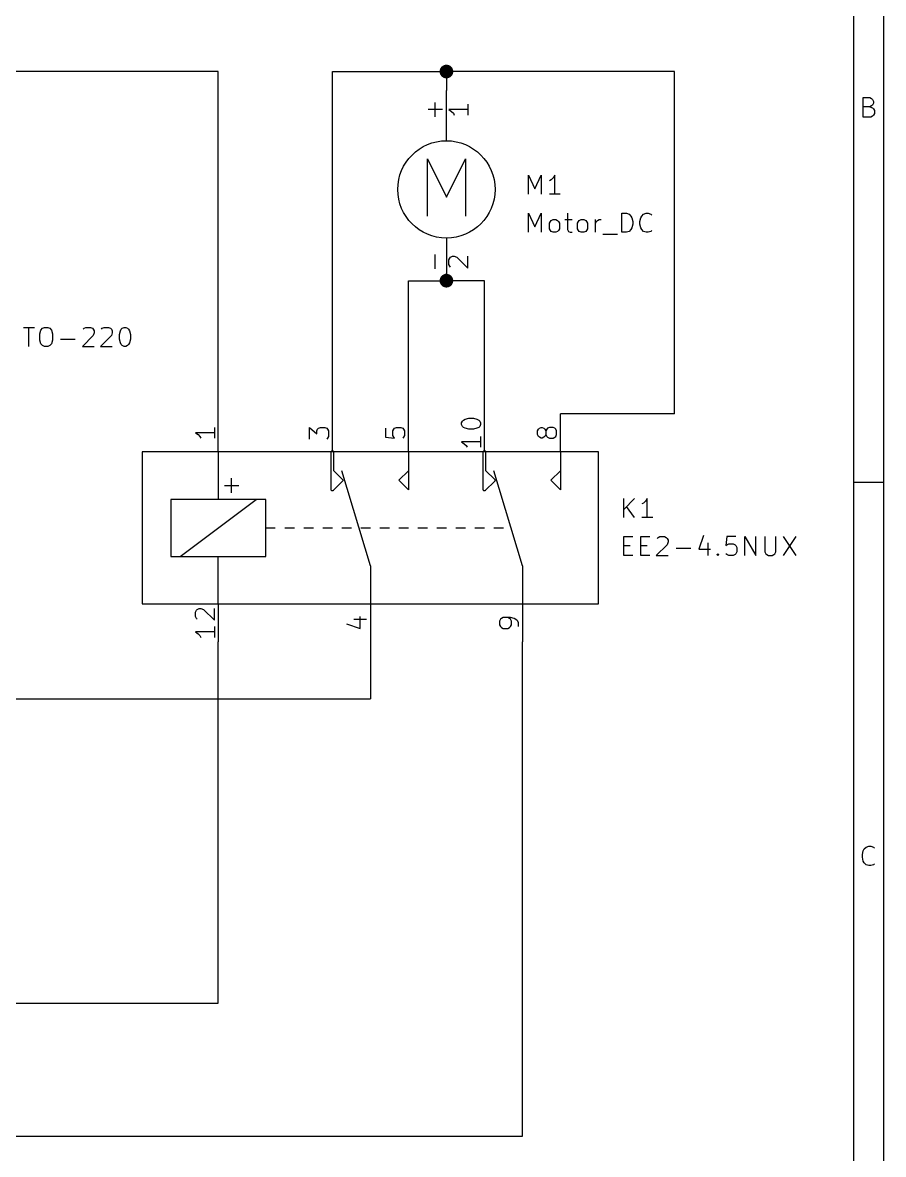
# Model space of a CAD drawing. Extents: x 0.4 to 11.3, y -7.9 to -0.4.
# Drawn here: x 9.035 to 11.299, y -6.098 to -3.121 of the extents above; entities that cross this region are included whole.
import ezdxf

# ---------------------------------------------------------------- set-up
doc = ezdxf.new("R2010")
doc.units = 0
doc.header["$MEASUREMENT"] = 0
for name, color, linetype in [('CYAN2', 4, 'CONTINUOUS'), ('GREEN3', 91, 'CONTINUOUS'), ('LYELLOW', 51, 'CONTINUOUS'), ('RED2', 1, 'CONTINUOUS'), ('RED3', 11, 'CONTINUOUS')]:
    doc.layers.add(name, color=color, linetype=linetype)

msp = doc.modelspace()

# ---------------------------------------------------------------- linework, layer by layer
at = {"layer": 'CYAN2', "linetype": 'CONTINUOUS'}
for p, q in [((10.1208, -3.369), (10.1208, -3.331)), ((10.1399, -3.35), (10.1018, -3.35)), ((10.3663, -3.5728), (10.3663, -3.5228)), ((10.3663, -3.5228), (10.3829, -3.5585)), ((10.3829, -3.5585), (10.3996, -3.5228)), ((10.3996, -3.5228), (10.3996, -3.5728)), ((10.4258, -3.5347), (10.421, -3.5371)), ((10.4306, -3.5299), (10.4258, -3.5347)), ((10.4353, -3.5228), (10.4306, -3.5299)), ((10.4353, -3.5728), (10.4353, -3.5228)), ((10.4496, -3.5728), (10.421, -3.5728)), ((10.3663, -3.6728), (10.3663, -3.6228)), ((10.3663, -3.6228), (10.3829, -3.6585)), ((10.3829, -3.6585), (10.3996, -3.6228)), ((10.3996, -3.6228), (10.3996, -3.6728)), ((10.4687, -3.6228), (10.4687, -3.6657)), ((10.6115, -3.6728), (10.6115, -3.6228)), ((10.6115, -3.6228), (10.6234, -3.6228)), ((10.6234, -3.6228), (10.6306, -3.6252)), ((10.6306, -3.6252), (10.6353, -3.6299)), ((10.6353, -3.6299), (10.6377, -3.6347)), ((10.6615, -3.6347), (10.6639, -3.6299)), ((10.6639, -3.6299), (10.6687, -3.6252)), ((10.6687, -3.6252), (10.6758, -3.6228)), ((10.6758, -3.6228), (10.6806, -3.6228)), ((10.6806, -3.6228), (10.6877, -3.6252)), ((10.6877, -3.6252), (10.6901, -3.6276)), ((10.421, -3.649), (10.4234, -3.6442)), ((10.421, -3.6633), (10.421, -3.649)), ((10.4234, -3.6442), (10.4258, -3.6418)), ((10.4258, -3.6418), (10.4306, -3.6395)), ((10.4306, -3.6395), (10.4377, -3.6395)), ((10.4377, -3.6395), (10.4425, -3.6418)), ((10.4425, -3.6418), (10.4449, -3.6442)), ((10.4449, -3.6442), (10.4472, -3.649)), ((10.4472, -3.649), (10.4472, -3.6633)), ((10.4615, -3.6395), (10.4806, -3.6395)), ((10.4949, -3.649), (10.4972, -3.6442)), ((10.4949, -3.6633), (10.4949, -3.649)), ((10.4972, -3.6442), (10.4996, -3.6418)), ((10.4996, -3.6418), (10.5044, -3.6395)), ((10.5044, -3.6395), (10.5115, -3.6395)), ((10.5115, -3.6395), (10.5163, -3.6418)), ((10.5163, -3.6418), (10.5187, -3.6442)), ((10.5187, -3.6442), (10.521, -3.649)), ((10.521, -3.649), (10.521, -3.6633)), ((10.5425, -3.6728), (10.5425, -3.6395)), ((10.5425, -3.649), (10.5448, -3.6442)), ((10.5448, -3.6442), (10.5472, -3.6418)), ((10.5472, -3.6418), (10.552, -3.6395)), ((10.552, -3.6395), (10.5568, -3.6395)), ((10.6377, -3.6347), (10.6401, -3.6442)), ((10.6401, -3.6514), (10.6377, -3.6609)), ((10.6401, -3.6442), (10.6401, -3.6514)), ((10.6591, -3.6442), (10.6615, -3.6347)), ((10.6591, -3.6514), (10.6591, -3.6442)), ((10.6615, -3.6609), (10.6591, -3.6514)), ((10.4234, -3.668), (10.421, -3.6633)), ((10.4258, -3.6704), (10.4234, -3.668)), ((10.4306, -3.6728), (10.4258, -3.6704)), ((10.4377, -3.6728), (10.4306, -3.6728)), ((10.4425, -3.6704), (10.4377, -3.6728)), ((10.4449, -3.668), (10.4425, -3.6704)), ((10.4472, -3.6633), (10.4449, -3.668)), ((10.4687, -3.6657), (10.471, -3.6704)), ((10.471, -3.6704), (10.4758, -3.6728)), ((10.4758, -3.6728), (10.4806, -3.6728)), ((10.4972, -3.668), (10.4949, -3.6633)), ((10.4996, -3.6704), (10.4972, -3.668)), ((10.5044, -3.6728), (10.4996, -3.6704)), ((10.5115, -3.6728), (10.5044, -3.6728)), ((10.5163, -3.6704), (10.5115, -3.6728)), ((10.5187, -3.668), (10.5163, -3.6704)), ((10.521, -3.6633), (10.5187, -3.668)), ((10.5615, -3.6776), (10.5996, -3.6776)), ((10.6234, -3.6728), (10.6115, -3.6728)), ((10.6306, -3.6704), (10.6234, -3.6728)), ((10.6353, -3.6657), (10.6306, -3.6704)), ((10.6377, -3.6609), (10.6353, -3.6657)), ((10.6639, -3.6657), (10.6615, -3.6609)), ((10.6687, -3.6704), (10.6639, -3.6657)), ((10.6758, -3.6728), (10.6687, -3.6704)), ((10.6806, -3.6728), (10.6758, -3.6728)), ((10.6877, -3.6704), (10.6806, -3.6728)), ((10.6901, -3.668), (10.6877, -3.6704)), ((10.1208, -3.769), (10.1208, -3.731)), ((9.0377, -3.9228), (9.0663, -3.9228)), ((9.052, -3.9728), (9.052, -3.9228)), ((9.0829, -3.9299), (9.0877, -3.9252)), ((9.0877, -3.9252), (9.0925, -3.9228)), ((9.0925, -3.9228), (9.102, -3.9228)), ((9.102, -3.9228), (9.1068, -3.9252)), ((9.1068, -3.9252), (9.1115, -3.9299)), ((9.1949, -3.9276), (9.1972, -3.9252)), ((9.1972, -3.9252), (9.202, -3.9228)), ((9.202, -3.9228), (9.2139, -3.9228)), ((9.2139, -3.9228), (9.2187, -3.9252)), ((9.2187, -3.9252), (9.221, -3.9276)), ((9.221, -3.9276), (9.2234, -3.9323)), ((9.2425, -3.9276), (9.2448, -3.9252)), ((9.2448, -3.9252), (9.2496, -3.9228)), ((9.2496, -3.9228), (9.2615, -3.9228)), ((9.2615, -3.9228), (9.2663, -3.9252)), ((9.2663, -3.9252), (9.2687, -3.9276)), ((9.2687, -3.9276), (9.271, -3.9323)), ((9.2925, -3.9323), (9.2948, -3.9276)), ((9.2948, -3.9276), (9.2972, -3.9252)), ((9.2972, -3.9252), (9.302, -3.9228)), ((9.302, -3.9228), (9.3068, -3.9228)), ((9.3068, -3.9228), (9.3115, -3.9252)), ((9.3115, -3.9252), (9.3139, -3.9276)), ((9.3139, -3.9276), (9.3163, -3.9323)), ((9.0806, -3.9395), (9.0829, -3.9299)), ((9.0806, -3.9561), (9.0806, -3.9395)), ((9.0829, -3.9657), (9.0806, -3.9561)), ((9.1115, -3.9299), (9.1139, -3.9395)), ((9.1139, -3.9561), (9.1115, -3.9657)), ((9.1139, -3.9395), (9.1139, -3.9561)), ((9.1353, -3.9538), (9.1734, -3.9538)), ((9.221, -3.9442), (9.1925, -3.9728)), ((9.2234, -3.9371), (9.221, -3.9442)), ((9.2234, -3.9323), (9.2234, -3.9371)), ((9.2687, -3.9442), (9.2401, -3.9728)), ((9.271, -3.9371), (9.2687, -3.9442)), ((9.271, -3.9323), (9.271, -3.9371)), ((9.2901, -3.9419), (9.2925, -3.9323)), ((9.2901, -3.9538), (9.2901, -3.9419)), ((9.2925, -3.9633), (9.2901, -3.9538)), ((9.3163, -3.9323), (9.3187, -3.9419)), ((9.3187, -3.9538), (9.3163, -3.9633)), ((9.3187, -3.9419), (9.3187, -3.9538)), ((9.0877, -3.9704), (9.0829, -3.9657)), ((9.0925, -3.9728), (9.0877, -3.9704)), ((9.102, -3.9728), (9.0925, -3.9728)), ((9.1068, -3.9704), (9.102, -3.9728)), ((9.1115, -3.9657), (9.1068, -3.9704)), ((9.1925, -3.9728), (9.2234, -3.9728)), ((9.2401, -3.9728), (9.271, -3.9728)), ((9.2948, -3.968), (9.2925, -3.9633)), ((9.2972, -3.9704), (9.2948, -3.968)), ((9.302, -3.9728), (9.2972, -3.9704)), ((9.3068, -3.9728), (9.302, -3.9728)), ((9.3115, -3.9704), (9.3068, -3.9728)), ((9.3139, -3.968), (9.3115, -3.9704)), ((9.3163, -3.9633), (9.3139, -3.968)), ((10.6163, -4.4228), (10.6163, -4.3728)), ((10.6449, -4.3728), (10.6163, -4.4014)), ((10.6782, -4.3728), (10.6734, -4.3799)), ((10.6782, -4.4228), (10.6782, -4.3728)), ((10.6449, -4.4228), (10.6234, -4.3942)), ((10.6687, -4.3847), (10.6639, -4.3871)), ((10.6734, -4.3799), (10.6687, -4.3847)), ((10.6925, -4.4228), (10.6639, -4.4228)), ((10.6163, -4.5228), (10.6163, -4.4728)), ((10.6163, -4.4728), (10.6401, -4.4728)), ((10.6615, -4.5228), (10.6615, -4.4728)), ((10.6615, -4.4728), (10.6853, -4.4728)), ((10.7044, -4.4776), (10.7068, -4.4752)), ((10.7068, -4.4752), (10.7115, -4.4728)), ((10.7115, -4.4728), (10.7234, -4.4728)), ((10.7234, -4.4728), (10.7282, -4.4752)), ((10.7282, -4.4752), (10.7306, -4.4776)), ((10.7306, -4.4776), (10.7329, -4.4823)), ((10.7329, -4.4871), (10.7306, -4.4942)), ((10.7329, -4.4823), (10.7329, -4.4871)), ((10.8258, -4.4704), (10.8139, -4.5061)), ((10.8377, -4.4895), (10.8377, -4.5228)), ((10.8877, -4.4728), (10.8853, -4.4966)), ((10.9115, -4.4728), (10.8877, -4.4728)), ((10.8877, -4.4942), (10.8925, -4.4918)), ((10.8925, -4.4918), (10.9044, -4.4918)), ((10.9044, -4.4918), (10.9091, -4.4942)), ((10.9353, -4.5228), (10.9353, -4.4728)), ((10.9353, -4.4728), (10.9639, -4.5228)), ((10.9639, -4.5228), (10.9639, -4.4728)), ((10.9877, -4.4728), (10.9877, -4.5133)), ((11.0163, -4.5133), (11.0163, -4.4728)), ((11.0353, -4.4728), (11.0687, -4.5228)), ((11.0687, -4.4728), (11.0353, -4.5228)), ((10.6163, -4.4966), (10.6329, -4.4966)), ((10.6401, -4.5228), (10.6163, -4.5228)), ((10.6615, -4.4966), (10.6782, -4.4966)), ((10.6853, -4.5228), (10.6615, -4.5228)), ((10.7306, -4.4942), (10.702, -4.5228)), ((10.702, -4.5228), (10.7329, -4.5228)), ((10.7544, -4.5038), (10.7925, -4.5038)), ((10.8139, -4.5061), (10.8448, -4.5061)), ((10.8615, -4.5204), (10.8639, -4.518)), ((10.8639, -4.5228), (10.8615, -4.5204)), ((10.8639, -4.518), (10.8663, -4.5204)), ((10.8639, -4.518), (10.8639, -4.5228)), ((10.8663, -4.5204), (10.8639, -4.5228)), ((10.8853, -4.4966), (10.8877, -4.4942)), ((10.8877, -4.5204), (10.8853, -4.518)), ((10.8925, -4.5228), (10.8877, -4.5204)), ((10.9044, -4.5228), (10.8925, -4.5228)), ((10.9091, -4.5204), (10.9044, -4.5228)), ((10.9091, -4.4942), (10.9115, -4.4966)), ((10.9115, -4.518), (10.9091, -4.5204)), ((10.9115, -4.4966), (10.9139, -4.5014)), ((10.9139, -4.5133), (10.9115, -4.518)), ((10.9139, -4.5014), (10.9139, -4.5133)), ((10.9877, -4.5133), (10.9901, -4.518)), ((10.9901, -4.518), (10.9925, -4.5204)), ((10.9925, -4.5204), (10.9972, -4.5228)), ((10.9972, -4.5228), (11.0068, -4.5228)), ((11.0068, -4.5228), (11.0115, -4.5204)), ((11.0115, -4.5204), (11.0139, -4.518)), ((11.0139, -4.518), (11.0163, -4.5133))]:
    msp.add_line(p, q, dxfattribs=at)
at = {"layer": 'GREEN3', "linetype": 'CONTINUOUS'}
for p, q in [((9.55, -3.25), (8.6, -3.25)), ((9.55, -4.15), (9.55, -3.25)), ((9.85, -3.25), (10.15, -3.25)), ((9.85, -4.15), (9.85, -3.25)), ((10.75, -3.25), (10.15, -3.25)), ((10.15, -3.25), (10.15, -3.3)), ((10.75, -4.15), (10.75, -3.25)), ((10.05, -4.15), (10.05, -3.8)), ((10.05, -3.8), (10.15, -3.8)), ((10.25, -3.8), (10.15, -3.8)), ((10.25, -4.15), (10.25, -3.8)), ((10.75, -4.15), (10.45, -4.15)), ((9.55, -5.7), (9.55, -4.75)), ((9.95, -4.75), (9.95, -4.9)), ((10.35, -6.05), (10.35, -4.75)), ((8.6, -4.9), (9.95, -4.9)), ((7.65, -5.7), (9.55, -5.7)), ((6.65, -6.05), (10.35, -6.05))]:
    msp.add_line(p, q, dxfattribs=at)
at = {"layer": 'GREEN3', "const_width": 0.018}
for points in [[(10.141, -3.25, 1), (10.159, -3.25, 1)], [(10.141, -3.8, 1), (10.159, -3.8, 1)]]:
    msp.add_lwpolyline(points, format="xyb", close=True, dxfattribs=at)
at = {"layer": 'LYELLOW', "linetype": 'CONTINUOUS'}
for p, q in [((9.35, -4.25), (9.35, -4.65)), ((10.55, -4.25), (9.35, -4.25)), ((10.55, -4.65), (10.55, -4.25)), ((9.35, -4.65), (10.55, -4.65))]:
    msp.add_line(p, q, dxfattribs=at)
at = {"layer": 'RED2', "linetype": 'CONTINUOUS'}
for p, q in [((11.2993, -0.3937), (11.2993, -7.8743)), ((11.2206, -0.4724), (11.2206, -7.7956)), ((10.15, -3.4), (10.15, -3.3)), ((11.2465, -3.3698), (11.2465, -3.3186)), ((11.2465, -3.3186), (11.2636, -3.3186)), ((11.2636, -3.3186), (11.2685, -3.3211)), ((11.2685, -3.3211), (11.2709, -3.3235)), ((11.2709, -3.3235), (11.2733, -3.3284)), ((11.2733, -3.3284), (11.2733, -3.3333)), ((11.2636, -3.343), (11.2465, -3.343)), ((11.2685, -3.3406), (11.2636, -3.343)), ((11.2636, -3.343), (11.2709, -3.3455)), ((11.2709, -3.3381), (11.2685, -3.3406)), ((11.2733, -3.3333), (11.2709, -3.3381)), ((11.2709, -3.3455), (11.2733, -3.3479)), ((11.2733, -3.3479), (11.2758, -3.3528)), ((11.2758, -3.3601), (11.2733, -3.365)), ((11.2758, -3.3528), (11.2758, -3.3601)), ((11.266, -3.3698), (11.2465, -3.3698)), ((11.2709, -3.3674), (11.266, -3.3698)), ((11.2733, -3.365), (11.2709, -3.3674)), ((10.15, -3.42), (10.15, -3.4)), ((10.15, -3.432), (10.15, -3.418)), ((10.1, -3.63), (10.1, -3.48)), ((10.1, -3.48), (10.15, -3.58)), ((10.15, -3.58), (10.2, -3.48)), ((10.2, -3.48), (10.2, -3.63)), ((10.15, -3.688), (10.15, -3.704)), ((10.15, -3.7), (10.15, -3.8)), ((10.15, -3.8), (10.15, -3.78)), ((9.55, -4.25), (9.55, -4.15)), ((9.85, -4.25), (9.85, -4.15)), ((10.05, -4.25), (10.05, -4.15)), ((10.25, -4.25), (10.25, -4.15)), ((10.45, -4.25), (10.45, -4.15)), ((9.35, -4.25), (9.35, -4.65)), ((10.55, -4.25), (9.35, -4.25)), ((9.55, -4.25), (9.55, -4.375)), ((9.847, -4.25), (9.8471, -4.2494)), ((9.847, -4.35), (9.847, -4.25)), ((9.8471, -4.2494), (9.8475, -4.2483)), ((9.8475, -4.2483), (9.8483, -4.2475)), ((9.8483, -4.2475), (9.8494, -4.2471)), ((9.8494, -4.2471), (9.8506, -4.2471)), ((9.8506, -4.2471), (9.8517, -4.2475)), ((9.8517, -4.2475), (9.8525, -4.2483)), ((9.8525, -4.2483), (9.8529, -4.2494)), ((9.8529, -4.2494), (9.853, -4.25)), ((9.853, -4.25), (9.853, -4.2988)), ((10.05, -4.25), (10.05, -4.35)), ((10.247, -4.25), (10.2471, -4.2494)), ((10.247, -4.35), (10.247, -4.25)), ((10.2471, -4.2494), (10.2475, -4.2483)), ((10.2475, -4.2483), (10.2483, -4.2475)), ((10.2483, -4.2475), (10.2494, -4.2471)), ((10.2494, -4.2471), (10.2506, -4.2471)), ((10.2506, -4.2471), (10.2517, -4.2475)), ((10.2517, -4.2475), (10.2525, -4.2483)), ((10.2525, -4.2483), (10.2529, -4.2494)), ((10.2529, -4.2494), (10.253, -4.25)), ((10.253, -4.25), (10.253, -4.2988)), ((10.45, -4.25), (10.45, -4.35)), ((10.55, -4.65), (10.55, -4.25)), ((9.853, -4.2988), (9.8771, -4.3229)), ((9.95, -4.55), (9.875, -4.3)), ((10.025, -4.325), (10.05, -4.3)), ((10.253, -4.2988), (10.2771, -4.3229)), ((10.35, -4.55), (10.275, -4.3)), ((10.425, -4.325), (10.45, -4.3)), ((9.5659, -4.3388), (9.604, -4.3388)), ((9.585, -4.3578), (9.585, -4.3197)), ((9.8771, -4.3271), (9.8521, -4.3521)), ((9.8771, -4.3229), (9.8775, -4.3233)), ((9.8775, -4.3267), (9.8771, -4.3271)), ((9.8775, -4.3233), (9.8779, -4.3244)), ((9.8779, -4.3256), (9.8775, -4.3267)), ((9.8779, -4.3244), (9.8779, -4.3256)), ((10.05, -4.35), (10.025, -4.325)), ((10.2771, -4.3271), (10.2521, -4.3521)), ((10.2771, -4.3229), (10.2775, -4.3233)), ((10.2775, -4.3267), (10.2771, -4.3271)), ((10.2775, -4.3233), (10.2779, -4.3244)), ((10.2779, -4.3256), (10.2775, -4.3267)), ((10.2779, -4.3244), (10.2779, -4.3256)), ((10.45, -4.35), (10.425, -4.325)), ((11.2993, -4.3307), (11.2206, -4.3307)), ((9.8471, -4.3506), (9.847, -4.35)), ((9.8475, -4.3517), (9.8471, -4.3506)), ((9.8483, -4.3525), (9.8475, -4.3517)), ((9.8494, -4.3529), (9.8483, -4.3525)), ((9.8506, -4.3529), (9.8494, -4.3529)), ((9.8517, -4.3525), (9.8506, -4.3529)), ((9.8521, -4.3521), (9.8517, -4.3525)), ((10.2471, -4.3506), (10.247, -4.35)), ((10.2475, -4.3517), (10.2471, -4.3506)), ((10.2483, -4.3525), (10.2475, -4.3517)), ((10.2494, -4.3529), (10.2483, -4.3525)), ((10.2506, -4.3529), (10.2494, -4.3529)), ((10.2517, -4.3525), (10.2506, -4.3529)), ((10.2521, -4.3521), (10.2517, -4.3525)), ((9.425, -4.375), (9.425, -4.525)), ((9.675, -4.375), (9.425, -4.375)), ((9.45, -4.525), (9.65, -4.375)), ((9.675, -4.525), (9.675, -4.375)), ((9.675, -4.45), (9.7, -4.45)), ((9.725, -4.45), (9.75, -4.45)), ((9.775, -4.45), (9.8, -4.45)), ((9.825, -4.45), (9.85, -4.45)), ((9.875, -4.45), (9.9, -4.45)), ((9.925, -4.45), (9.95, -4.45)), ((9.975, -4.45), (10, -4.45)), ((10.025, -4.45), (10.05, -4.45)), ((10.075, -4.45), (10.1, -4.45)), ((10.125, -4.45), (10.15, -4.45)), ((10.175, -4.45), (10.2, -4.45)), ((10.225, -4.45), (10.25, -4.45)), ((10.275, -4.45), (10.3, -4.45)), ((9.425, -4.525), (9.675, -4.525)), ((9.55, -4.65), (9.55, -4.525)), ((9.95, -4.55), (9.95, -4.65)), ((10.35, -4.55), (10.35, -4.65)), ((9.35, -4.65), (10.55, -4.65)), ((9.55, -4.65), (9.55, -4.75)), ((9.95, -4.65), (9.95, -4.75)), ((10.35, -4.65), (10.35, -4.75)), ((11.2465, -5.2993), (11.249, -5.2945)), ((11.249, -5.2945), (11.2538, -5.2896)), ((11.2538, -5.2896), (11.2611, -5.2872)), ((11.2611, -5.2872), (11.266, -5.2872)), ((11.266, -5.2872), (11.2733, -5.2896)), ((11.2733, -5.2896), (11.2758, -5.292)), ((11.2441, -5.3091), (11.2465, -5.2993)), ((11.2441, -5.3164), (11.2441, -5.3091)), ((11.2465, -5.3261), (11.2441, -5.3164)), ((11.249, -5.331), (11.2465, -5.3261)), ((11.2538, -5.3359), (11.249, -5.331)), ((11.2611, -5.3383), (11.2538, -5.3359)), ((11.266, -5.3383), (11.2611, -5.3383)), ((11.2733, -5.3359), (11.266, -5.3383)), ((11.2758, -5.3335), (11.2733, -5.3359))]:
    msp.add_line(p, q, dxfattribs=at)
at = {"layer": 'RED2'}
msp.add_circle((10.15, -3.56), 0.128, dxfattribs=at)
at = {"layer": 'RED3', "linetype": 'CONTINUOUS'}
for p, q in [((10.2064, -3.35), (10.1564, -3.35)), ((10.1564, -3.35), (10.1635, -3.3548)), ((10.1635, -3.3548), (10.1683, -3.3595)), ((10.1683, -3.3595), (10.1707, -3.3643)), ((10.2064, -3.3357), (10.2064, -3.3643)), ((10.1564, -3.7452), (10.1588, -3.7405)), ((10.1564, -3.7571), (10.1564, -3.7452)), ((10.1588, -3.7405), (10.1611, -3.7381)), ((10.1611, -3.7381), (10.1659, -3.7357)), ((10.1659, -3.7357), (10.1707, -3.7357)), ((10.1707, -3.7357), (10.1778, -3.7381)), ((10.1778, -3.7381), (10.2064, -3.7667)), ((10.2064, -3.7667), (10.2064, -3.7357)), ((10.1588, -3.7619), (10.1564, -3.7571)), ((10.1611, -3.7643), (10.1588, -3.7619)), ((10.1946, -4.1667), (10.1994, -4.1643)), ((10.1994, -4.1643), (10.2089, -4.1619)), ((10.2089, -4.1619), (10.2208, -4.1619)), ((10.2208, -4.1619), (10.2304, -4.1643)), ((10.2304, -4.1643), (10.2351, -4.1667)), ((9.5399, -4.1857), (9.5399, -4.2143)), ((9.7899, -4.2167), (9.7899, -4.1857)), ((9.7899, -4.1857), (9.8089, -4.2024)), ((9.8089, -4.1952), (9.8113, -4.1905)), ((9.8089, -4.2024), (9.8089, -4.1952)), ((9.8113, -4.1905), (9.8137, -4.1881)), ((9.8137, -4.1881), (9.8184, -4.1857)), ((9.8184, -4.1857), (9.8304, -4.1857)), ((9.8304, -4.1857), (9.8351, -4.1881)), ((9.8351, -4.1881), (9.8375, -4.1905)), ((9.8375, -4.1905), (9.8399, -4.1952)), ((9.8399, -4.1952), (9.8399, -4.2095)), ((9.9899, -4.1881), (9.9899, -4.2119)), ((10.0089, -4.1952), (10.0113, -4.1905)), ((10.0089, -4.2071), (10.0089, -4.1952)), ((10.0113, -4.1905), (10.0137, -4.1881)), ((10.0137, -4.1881), (10.0184, -4.1857)), ((10.0184, -4.1857), (10.0304, -4.1857)), ((10.0304, -4.1857), (10.0351, -4.1881)), ((10.0351, -4.1881), (10.0375, -4.1905)), ((10.0375, -4.1905), (10.0399, -4.1952)), ((10.0399, -4.1952), (10.0399, -4.2071)), ((10.1899, -4.1738), (10.1923, -4.169)), ((10.1899, -4.1786), (10.1899, -4.1738)), ((10.1923, -4.1833), (10.1899, -4.1786)), ((10.1923, -4.169), (10.1946, -4.1667)), ((10.1946, -4.1857), (10.1923, -4.1833)), ((10.1994, -4.1881), (10.1946, -4.1857)), ((10.2089, -4.1905), (10.1994, -4.1881)), ((10.2208, -4.1905), (10.2089, -4.1905)), ((10.2304, -4.1881), (10.2208, -4.1905)), ((10.2351, -4.1857), (10.2304, -4.1881)), ((10.2351, -4.1667), (10.2375, -4.169)), ((10.2375, -4.1833), (10.2351, -4.1857)), ((10.2375, -4.169), (10.2399, -4.1738)), ((10.2399, -4.1786), (10.2375, -4.1833)), ((10.2399, -4.1738), (10.2399, -4.1786)), ((10.3899, -4.1952), (10.3923, -4.1905)), ((10.3899, -4.2048), (10.3899, -4.1952)), ((10.3923, -4.1905), (10.3946, -4.1881)), ((10.3946, -4.1881), (10.3994, -4.1857)), ((10.3994, -4.1857), (10.4018, -4.1857)), ((10.4018, -4.1857), (10.4065, -4.1881)), ((10.4065, -4.1881), (10.4089, -4.1905)), ((10.4089, -4.1905), (10.4113, -4.1952)), ((10.4137, -4.1905), (10.4113, -4.1952)), ((10.4113, -4.1952), (10.4113, -4.2048)), ((10.4161, -4.1881), (10.4137, -4.1905)), ((10.4208, -4.1857), (10.4161, -4.1881)), ((10.4304, -4.1857), (10.4208, -4.1857)), ((10.4351, -4.1881), (10.4304, -4.1857)), ((10.4375, -4.1905), (10.4351, -4.1881)), ((10.4399, -4.1952), (10.4375, -4.1905)), ((10.4399, -4.2048), (10.4399, -4.1952)), ((9.5399, -4.2), (9.4899, -4.2)), ((9.4899, -4.2), (9.497, -4.2048)), ((9.497, -4.2048), (9.5018, -4.2095)), ((9.5018, -4.2095), (9.5042, -4.2143)), ((9.8375, -4.2143), (9.8351, -4.2167)), ((9.8399, -4.2095), (9.8375, -4.2143)), ((9.9899, -4.2119), (10.0137, -4.2143)), ((10.0113, -4.2119), (10.0089, -4.2071)), ((10.0137, -4.2143), (10.0113, -4.2119)), ((10.0375, -4.2119), (10.0351, -4.2143)), ((10.0399, -4.2071), (10.0375, -4.2119)), ((10.2399, -4.2238), (10.1899, -4.2238)), ((10.1899, -4.2238), (10.197, -4.2286)), ((10.2399, -4.2095), (10.2399, -4.2381)), ((10.3923, -4.2095), (10.3899, -4.2048)), ((10.3946, -4.2119), (10.3923, -4.2095)), ((10.3994, -4.2143), (10.3946, -4.2119)), ((10.4018, -4.2143), (10.3994, -4.2143)), ((10.4065, -4.2119), (10.4018, -4.2143)), ((10.4089, -4.2095), (10.4065, -4.2119)), ((10.4113, -4.2048), (10.4089, -4.2095)), ((10.4113, -4.2048), (10.4137, -4.2095)), ((10.4137, -4.2095), (10.4161, -4.2119)), ((10.4161, -4.2119), (10.4208, -4.2143)), ((10.4208, -4.2143), (10.4304, -4.2143)), ((10.4304, -4.2143), (10.4351, -4.2119)), ((10.4351, -4.2119), (10.4375, -4.2095)), ((10.4375, -4.2095), (10.4399, -4.2048)), ((10.197, -4.2286), (10.2018, -4.2333)), ((10.2018, -4.2333), (10.2042, -4.2381)), ((9.4899, -4.6714), (9.4923, -4.6667)), ((9.4899, -4.6833), (9.4899, -4.6714)), ((9.4923, -4.6667), (9.4946, -4.6643)), ((9.4946, -4.6643), (9.4994, -4.6619)), ((9.4994, -4.6619), (9.5042, -4.6619)), ((9.5042, -4.6619), (9.5113, -4.6643)), ((9.5113, -4.6643), (9.5399, -4.6929)), ((9.5399, -4.6929), (9.5399, -4.6619)), ((9.4923, -4.6881), (9.4899, -4.6833)), ((9.4946, -4.6905), (9.4923, -4.6881)), ((9.9065, -4.6905), (9.9399, -4.6905)), ((9.9232, -4.7143), (9.9232, -4.6833)), ((10.2923, -4.6905), (10.2899, -4.6952)), ((10.2899, -4.6952), (10.2899, -4.7048)), ((10.2946, -4.6881), (10.2923, -4.6905)), ((10.2994, -4.6857), (10.2946, -4.6881)), ((10.3184, -4.6857), (10.2994, -4.6857)), ((10.3161, -4.6881), (10.3113, -4.6857)), ((10.3184, -4.6905), (10.3161, -4.6881)), ((10.328, -4.6881), (10.3184, -4.6857)), ((10.3208, -4.6952), (10.3184, -4.6905)), ((10.3208, -4.7048), (10.3208, -4.6952)), ((10.3351, -4.6929), (10.328, -4.6881)), ((10.3375, -4.6952), (10.3351, -4.6929)), ((10.3399, -4.7), (10.3375, -4.6952)), ((10.3399, -4.7095), (10.3399, -4.7)), ((9.5399, -4.7238), (9.4899, -4.7238)), ((9.4899, -4.7238), (9.497, -4.7286)), ((9.497, -4.7286), (9.5018, -4.7333)), ((9.5399, -4.7095), (9.5399, -4.7381)), ((9.8875, -4.7024), (9.9232, -4.7143)), ((10.2899, -4.7048), (10.2923, -4.7095)), ((10.2923, -4.7095), (10.2946, -4.7119)), ((10.2946, -4.7119), (10.2994, -4.7143)), ((10.2994, -4.7143), (10.3113, -4.7143)), ((10.3113, -4.7143), (10.3161, -4.7119)), ((10.3161, -4.7119), (10.3184, -4.7095)), ((10.3184, -4.7095), (10.3208, -4.7048)), ((9.5018, -4.7333), (9.5042, -4.7381))]:
    msp.add_line(p, q, dxfattribs=at)

doc.saveas('drawing.dxf')
